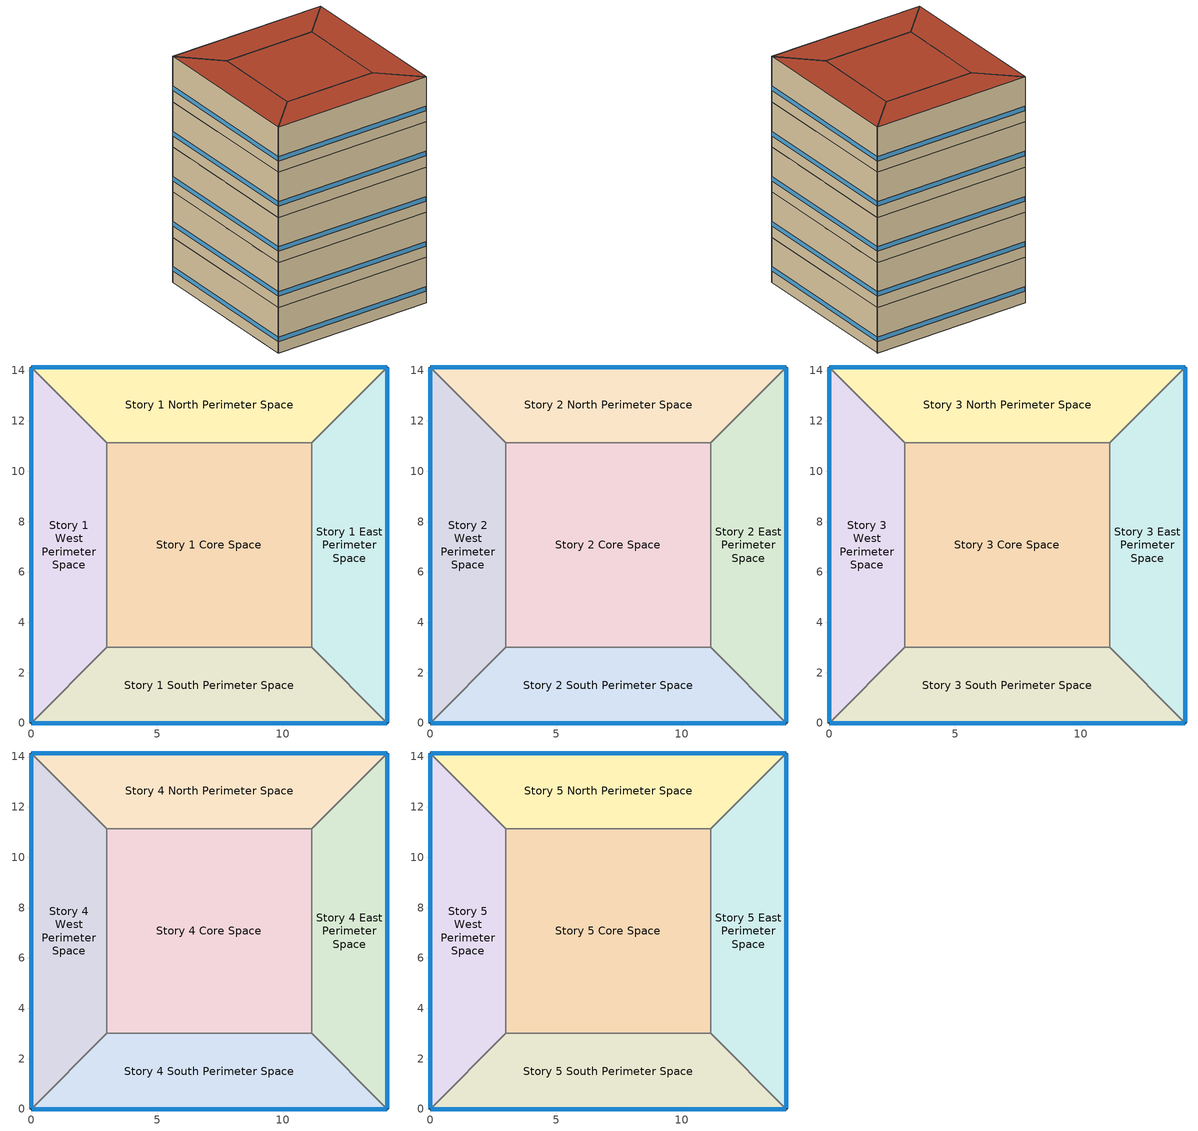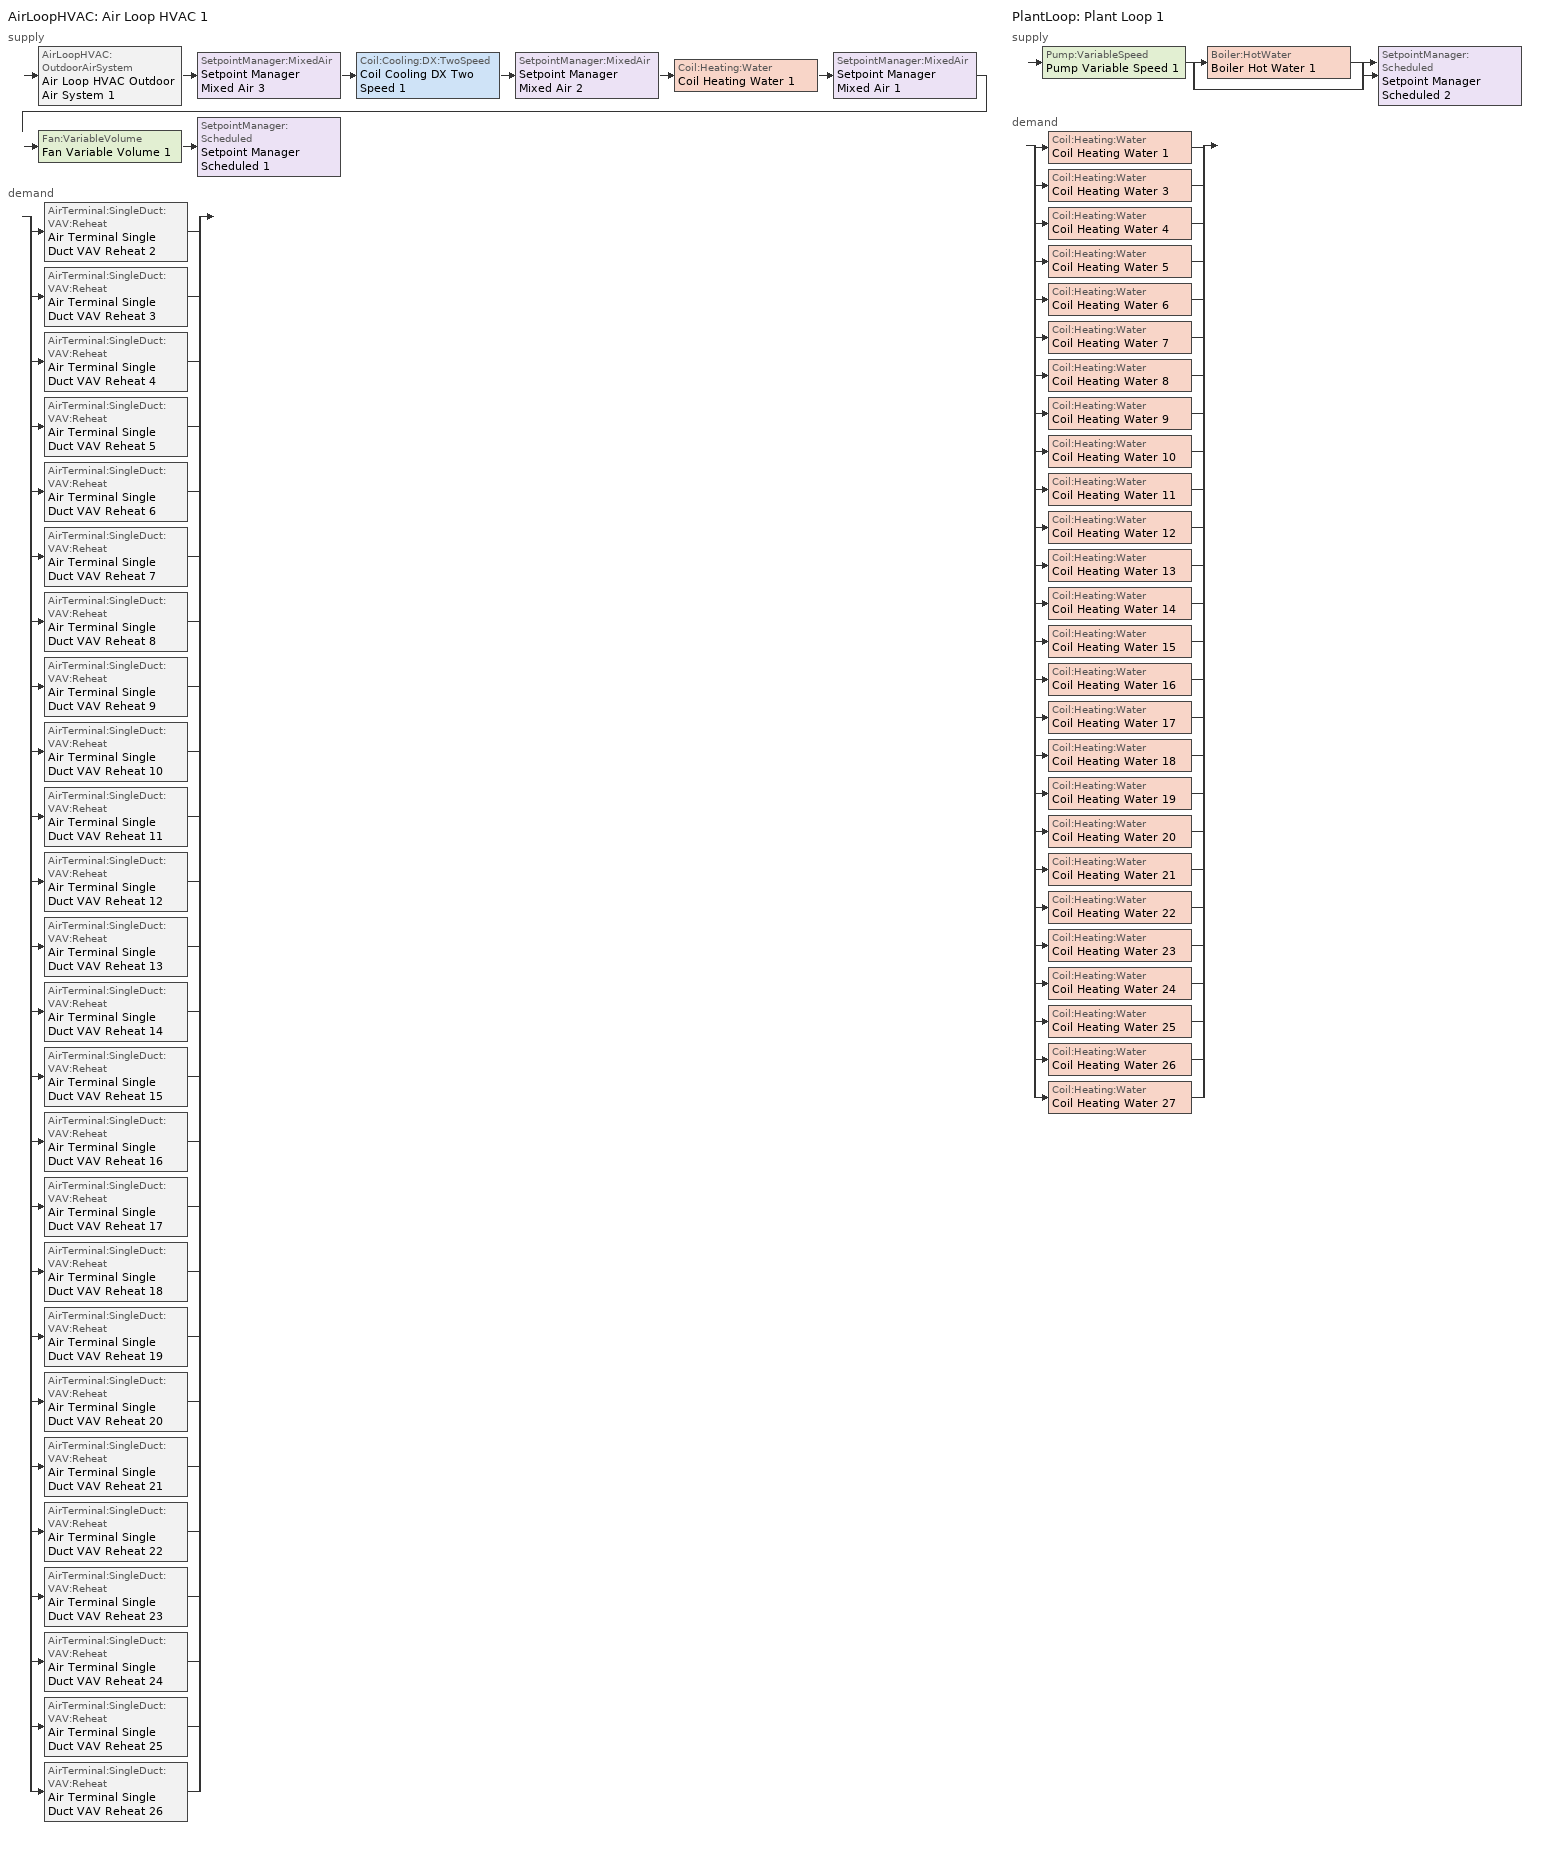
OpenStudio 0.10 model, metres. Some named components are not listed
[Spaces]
Story 1 West Perimeter Space
 floor ground: 0,0 0,14.14 3,11.14 3,3 z0
 wall outside: 0,14.14 0,0 z0:4
 wall to Story 1 North Perimeter Space: 3,11.14 0,14.14 z0:4
 wall to Story 1 Core Space: 3,3 3,11.14 z0:4
 wall to Story 1 South Perimeter Space: 0,0 3,3 z0:4
 window: 0,14.12 0,0.03 z1:1.4
Story 1 North Perimeter Space
 floor ground: 0,14.14 14.14,14.14 11.14,11.14 3,11.14 z0
 wall outside: 14.14,14.14 0,14.14 z0:4
 wall to Story 1 East Perimeter Space: 11.14,11.14 14.14,14.14 z0:4
 wall to Story 1 Core Space: 3,11.14 11.14,11.14 z0:4
 window: 14.12,14.14 0.03,14.14 z1:1.4
Story 1 East Perimeter Space
 floor ground: 14.14,14.14 14.14,0 11.14,3 11.14,11.14 z0
 wall outside: 14.14,0 14.14,14.14 z0:4
 wall to Story 1 South Perimeter Space: 11.14,3 14.14,0 z0:4
 wall to Story 1 Core Space: 11.14,11.14 11.14,3 z0:4
 window: 14.14,0.03 14.14,14.12 z1:1.4
Story 1 South Perimeter Space
 floor ground: 14.14,0 0,0 3,3 11.14,3 z0
 wall outside: 0,0 14.14,0 z0:4
 wall to Story 1 Core Space: 11.14,3 3,3 z0:4
 window: 0.03,0 14.12,0 z1:1.4
Story 1 Core Space
 floor ground: 3,3 3,11.14 11.14,11.14 11.14,3 z0
Story 2 West Perimeter Space
 floor to Story 1 West Perimeter Space: 0,0 0,14.14 3,11.14 3,3 z4
 wall outside: 0,14.14 0,0 z4:8
 wall to Story 2 North Perimeter Space: 3,11.14 0,14.14 z4:8
 wall to Story 2 Core Space: 3,3 3,11.14 z4:8
 wall to Story 2 South Perimeter Space: 0,0 3,3 z4:8
 window: 0,14.12 0,0.03 z5:5.4
Story 2 North Perimeter Space
 floor to Story 1 North Perimeter Space: 0,14.14 14.14,14.14 11.14,11.14 3,11.14 z4
 wall outside: 14.14,14.14 0,14.14 z4:8
 wall to Story 2 East Perimeter Space: 11.14,11.14 14.14,14.14 z4:8
 wall to Story 2 Core Space: 3,11.14 11.14,11.14 z4:8
 window: 14.12,14.14 0.03,14.14 z5:5.4
Story 2 East Perimeter Space
 floor to Story 1 East Perimeter Space: 14.14,14.14 14.14,0 11.14,3 11.14,11.14 z4
 wall outside: 14.14,0 14.14,14.14 z4:8
 wall to Story 2 South Perimeter Space: 11.14,3 14.14,0 z4:8
 wall to Story 2 Core Space: 11.14,11.14 11.14,3 z4:8
 window: 14.14,0.03 14.14,14.12 z5:5.4
Story 2 South Perimeter Space
 floor to Story 1 South Perimeter Space: 14.14,0 0,0 3,3 11.14,3 z4
 wall outside: 0,0 14.14,0 z4:8
 wall to Story 2 Core Space: 11.14,3 3,3 z4:8
 window: 0.03,0 14.12,0 z5:5.4
Story 2 Core Space
 floor to Story 1 Core Space: 3,3 3,11.14 11.14,11.14 11.14,3 z4
Story 3 West Perimeter Space
 floor to Story 2 West Perimeter Space: 0,0 0,14.14 3,11.14 3,3 z8
 wall outside: 0,14.14 0,0 z8:12
 wall to Story 3 North Perimeter Space: 3,11.14 0,14.14 z8:12
 wall to Story 3 Core Space: 3,3 3,11.14 z8:12
 wall to Story 3 South Perimeter Space: 0,0 3,3 z8:12
 window: 0,14.12 0,0.03 z9:9.4
Story 3 North Perimeter Space
 floor to Story 2 North Perimeter Space: 0,14.14 14.14,14.14 11.14,11.14 3,11.14 z8
 wall outside: 14.14,14.14 0,14.14 z8:12
 wall to Story 3 East Perimeter Space: 11.14,11.14 14.14,14.14 z8:12
 wall to Story 3 Core Space: 3,11.14 11.14,11.14 z8:12
 window: 14.12,14.14 0.03,14.14 z9:9.4
Story 3 East Perimeter Space
 floor to Story 2 East Perimeter Space: 14.14,14.14 14.14,0 11.14,3 11.14,11.14 z8
 wall outside: 14.14,0 14.14,14.14 z8:12
 wall to Story 3 South Perimeter Space: 11.14,3 14.14,0 z8:12
 wall to Story 3 Core Space: 11.14,11.14 11.14,3 z8:12
 window: 14.14,0.03 14.14,14.12 z9:9.4
Story 3 South Perimeter Space
 floor to Story 2 South Perimeter Space: 14.14,0 0,0 3,3 11.14,3 z8
 wall outside: 0,0 14.14,0 z8:12
 wall to Story 3 Core Space: 11.14,3 3,3 z8:12
 window: 0.03,0 14.12,0 z9:9.4
Story 3 Core Space
 floor to Story 2 Core Space: 3,3 3,11.14 11.14,11.14 11.14,3 z8
Story 4 West Perimeter Space
 floor to Story 3 West Perimeter Space: 0,0 0,14.14 3,11.14 3,3 z12
 wall outside: 0,14.14 0,0 z12:16
 wall to Story 4 North Perimeter Space: 3,11.14 0,14.14 z12:16
 wall to Story 4 Core Space: 3,3 3,11.14 z12:16
 wall to Story 4 South Perimeter Space: 0,0 3,3 z12:16
 window: 0,14.12 0,0.03 z13:13.4
Story 4 North Perimeter Space
 floor to Story 3 North Perimeter Space: 0,14.14 14.14,14.14 11.14,11.14 3,11.14 z12
 wall outside: 14.14,14.14 0,14.14 z12:16
 wall to Story 4 East Perimeter Space: 11.14,11.14 14.14,14.14 z12:16
 wall to Story 4 Core Space: 3,11.14 11.14,11.14 z12:16
 window: 14.12,14.14 0.03,14.14 z13:13.4
Story 4 East Perimeter Space
 floor to Story 3 East Perimeter Space: 14.14,14.14 14.14,0 11.14,3 11.14,11.14 z12
 wall outside: 14.14,0 14.14,14.14 z12:16
 wall to Story 4 South Perimeter Space: 11.14,3 14.14,0 z12:16
 wall to Story 4 Core Space: 11.14,11.14 11.14,3 z12:16
 window: 14.14,0.03 14.14,14.12 z13:13.4
Story 4 South Perimeter Space
 floor to Story 3 South Perimeter Space: 14.14,0 0,0 3,3 11.14,3 z12
 wall outside: 0,0 14.14,0 z12:16
 wall to Story 4 Core Space: 11.14,3 3,3 z12:16
 window: 0.03,0 14.12,0 z13:13.4
Story 4 Core Space
 floor to Story 3 Core Space: 3,3 3,11.14 11.14,11.14 11.14,3 z12
Story 5 West Perimeter Space
 floor to Story 4 West Perimeter Space: 0,0 0,14.14 3,11.14 3,3 z16
 wall outside: 0,14.14 0,0 z16:20
 wall to Story 5 North Perimeter Space: 3,11.14 0,14.14 z16:20
 wall to Story 5 Core Space: 3,3 3,11.14 z16:20
 wall to Story 5 South Perimeter Space: 0,0 3,3 z16:20
 window: 0,14.12 0,0.03 z17:17.4
 roof outside: 3,3 3,11.14 0,14.14 0,0 z20
Story 5 North Perimeter Space
 floor to Story 4 North Perimeter Space: 0,14.14 14.14,14.14 11.14,11.14 3,11.14 z16
 wall outside: 14.14,14.14 0,14.14 z16:20
 wall to Story 5 East Perimeter Space: 11.14,11.14 14.14,14.14 z16:20
 wall to Story 5 Core Space: 3,11.14 11.14,11.14 z16:20
 window: 14.12,14.14 0.03,14.14 z17:17.4
 roof outside: 3,11.14 11.14,11.14 14.14,14.14 0,14.14 z20
Story 5 East Perimeter Space
 floor to Story 4 East Perimeter Space: 14.14,14.14 14.14,0 11.14,3 11.14,11.14 z16
 wall outside: 14.14,0 14.14,14.14 z16:20
 wall to Story 5 South Perimeter Space: 11.14,3 14.14,0 z16:20
 wall to Story 5 Core Space: 11.14,11.14 11.14,3 z16:20
 window: 14.14,0.03 14.14,14.12 z17:17.4
 roof outside: 11.14,11.14 11.14,3 14.14,0 14.14,14.14 z20
Story 5 South Perimeter Space
 floor to Story 4 South Perimeter Space: 14.14,0 0,0 3,3 11.14,3 z16
 wall outside: 0,0 14.14,0 z16:20
 wall to Story 5 Core Space: 11.14,3 3,3 z16:20
 window: 0.03,0 14.12,0 z17:17.4
 roof outside: 11.14,3 3,3 0,0 14.14,0 z20
Story 5 Core Space
 floor to Story 4 Core Space: 3,3 3,11.14 11.14,11.14 11.14,3 z16
 roof outside: 11.14,3 11.14,11.14 3,11.14 3,3 z20
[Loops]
AirLoopHVAC 'Air Loop HVAC 1'
 supply: AirLoopHVAC:OutdoorAirSystem 'Air Loop HVAC Outdoor Air System 1' > SetpointManager:MixedAir 'Setpoint Manager Mixed Air 3' > Coil:Cooling:DX:TwoSpeed 'Coil Cooling DX Two Speed 1' > SetpointManager:MixedAir 'Setpoint Manager Mixed Air 2' > Coil:Heating:Water 'Coil Heating Water 1' > SetpointManager:MixedAir 'Setpoint Manager Mixed Air 1' > Fan:VariableVolume 'Fan Variable Volume 1' > SetpointManager:Scheduled 'Setpoint Manager Scheduled 1'
 demand: split
  | AirTerminal:SingleDuct:VAV:Reheat 'Air Terminal Single Duct VAV Reheat 2'
  | AirTerminal:SingleDuct:VAV:Reheat 'Air Terminal Single Duct VAV Reheat 3'
  | AirTerminal:SingleDuct:VAV:Reheat 'Air Terminal Single Duct VAV Reheat 4'
  | AirTerminal:SingleDuct:VAV:Reheat 'Air Terminal Single Duct VAV Reheat 5'
  | AirTerminal:SingleDuct:VAV:Reheat 'Air Terminal Single Duct VAV Reheat 6'
  | AirTerminal:SingleDuct:VAV:Reheat 'Air Terminal Single Duct VAV Reheat 7'
  | AirTerminal:SingleDuct:VAV:Reheat 'Air Terminal Single Duct VAV Reheat 8'
  | AirTerminal:SingleDuct:VAV:Reheat 'Air Terminal Single Duct VAV Reheat 9'
  | AirTerminal:SingleDuct:VAV:Reheat 'Air Terminal Single Duct VAV Reheat 10'
  | AirTerminal:SingleDuct:VAV:Reheat 'Air Terminal Single Duct VAV Reheat 11'
  | AirTerminal:SingleDuct:VAV:Reheat 'Air Terminal Single Duct VAV Reheat 12'
  | AirTerminal:SingleDuct:VAV:Reheat 'Air Terminal Single Duct VAV Reheat 13'
  | AirTerminal:SingleDuct:VAV:Reheat 'Air Terminal Single Duct VAV Reheat 14'
  | AirTerminal:SingleDuct:VAV:Reheat 'Air Terminal Single Duct VAV Reheat 15'
  | AirTerminal:SingleDuct:VAV:Reheat 'Air Terminal Single Duct VAV Reheat 16'
  | AirTerminal:SingleDuct:VAV:Reheat 'Air Terminal Single Duct VAV Reheat 17'
  | AirTerminal:SingleDuct:VAV:Reheat 'Air Terminal Single Duct VAV Reheat 18'
  | AirTerminal:SingleDuct:VAV:Reheat 'Air Terminal Single Duct VAV Reheat 19'
  | AirTerminal:SingleDuct:VAV:Reheat 'Air Terminal Single Duct VAV Reheat 20'
  | AirTerminal:SingleDuct:VAV:Reheat 'Air Terminal Single Duct VAV Reheat 21'
  | AirTerminal:SingleDuct:VAV:Reheat 'Air Terminal Single Duct VAV Reheat 22'
  | AirTerminal:SingleDuct:VAV:Reheat 'Air Terminal Single Duct VAV Reheat 23'
  | AirTerminal:SingleDuct:VAV:Reheat 'Air Terminal Single Duct VAV Reheat 24'
  | AirTerminal:SingleDuct:VAV:Reheat 'Air Terminal Single Duct VAV Reheat 25'
  | AirTerminal:SingleDuct:VAV:Reheat 'Air Terminal Single Duct VAV Reheat 26'
PlantLoop 'Plant Loop 1'
 supply: Pump:VariableSpeed 'Pump Variable Speed 1' > split
  | Boiler:HotWater 'Boiler Hot Water 1'
  | bypass
  join > SetpointManager:Scheduled 'Setpoint Manager Scheduled 2'
 demand: split
  | Coil:Heating:Water 'Coil Heating Water 1'
  | Coil:Heating:Water 'Coil Heating Water 3'
  | Coil:Heating:Water 'Coil Heating Water 4'
  | Coil:Heating:Water 'Coil Heating Water 5'
  | Coil:Heating:Water 'Coil Heating Water 6'
  | Coil:Heating:Water 'Coil Heating Water 7'
  | Coil:Heating:Water 'Coil Heating Water 8'
  | Coil:Heating:Water 'Coil Heating Water 9'
  | Coil:Heating:Water 'Coil Heating Water 10'
  | Coil:Heating:Water 'Coil Heating Water 11'
  | Coil:Heating:Water 'Coil Heating Water 12'
  | Coil:Heating:Water 'Coil Heating Water 13'
  | Coil:Heating:Water 'Coil Heating Water 14'
  | Coil:Heating:Water 'Coil Heating Water 15'
  | Coil:Heating:Water 'Coil Heating Water 16'
  | Coil:Heating:Water 'Coil Heating Water 17'
  | Coil:Heating:Water 'Coil Heating Water 18'
  | Coil:Heating:Water 'Coil Heating Water 19'
  | Coil:Heating:Water 'Coil Heating Water 20'
  | Coil:Heating:Water 'Coil Heating Water 21'
  | Coil:Heating:Water 'Coil Heating Water 22'
  | Coil:Heating:Water 'Coil Heating Water 23'
  | Coil:Heating:Water 'Coil Heating Water 24'
  | Coil:Heating:Water 'Coil Heating Water 25'
  | Coil:Heating:Water 'Coil Heating Water 26'
  | Coil:Heating:Water 'Coil Heating Water 27'
[Building]
OS:Building 1: Space Type=ASHRAE_90.1-2004 ClimateZone 1-8 MediumOffice WholeBuilding; Default Construction Set=ASHRAE_189.1-2009_ClimateZone 4-5 (mdoff)_ConstSet
[SizingPeriod:DesignDay] Barometric Pressure {Pa}=101301; Sky Clearness=0; Rain Indicator=0; Snow Indicator=0; Day of Month=21; Daylight Saving Time Indicator=0; Dry-Bulb Temperature Range Modifier Type=DefaultMultipliers
Name | Maximum Dry-Bulb Temperature {C} | Daily Dry-Bulb Temperature Range {deltaC} | Humidity Indicating Conditions at Maximum Dry-Bulb {BasedOnField A3} | Wind Speed {m/s} | Wind Direction {deg} | Month | Day Type | Humidity Indicating Type | Solar Model Indicator | ASHRAE Taub | ASHRAE Taud
Philadelphia International Ap Ann Clg 2% Condns Enth=>MDB | 28.8 | 9.4 | 73000 | 5 | 240 | 7 | SummerDesignDay | Enthalpy | ASHRAETau | 0.55 | 1.776
Philadelphia International Ap Ann Clg .4% Condns DB=>MWB | 34 | 9.4 | 24.1 | 5 | 240 | 7 | SummerDesignDay | Wetbulb | ASHRAETau | 0.55 | 1.776
Philadelphia International Ap Ann Clg 1% Condns Enth=>MDB | 30 | 9.4 | 75800 | 5 | 240 | 7 | SummerDesignDay | Enthalpy | ASHRAETau | 0.55 | 1.776
Philadelphia International Ap Ann Clg 2% Condns DB=>MWB | 31.1 | 9.4 | 22.8 | 5 | 240 | 7 | SummerDesignDay | Wetbulb | ASHRAETau | 0.55 | 1.776
Philadelphia International Ap Ann Clg .4% Condns Enth=>MDB | 31.7 | 9.4 | 79100 | 5 | 240 | 7 | SummerDesignDay | Enthalpy | ASHRAETau | 0.55 | 1.776
Philadelphia International Ap Ann Htg 99% Condns DB | -8.4 | 0 | -8.4 | 5.2 | 290 | 1 | WinterDesignDay | Wetbulb | ASHRAEClearSky
Philadelphia International Ap Ann Hum_n 99% Condns DP=>MCDB | -6.7 | 0 | -18 | 5.2 | 290 | 1 | WinterDesignDay | Dewpoint | ASHRAEClearSky
Philadelphia International Ap Ann Clg .4% Condns DP=>MDB | 28.1 | 9.4 | 24.1 | 5 | 240 | 7 | SummerDesignDay | Dewpoint | ASHRAETau | 0.55 | 1.776
Philadelphia International Ap Ann Htg Wind 99.6% Condns WS=>MCDB | 2.8 | 0 | 2.8 | 12.7 | 290 | 1 | WinterDesignDay | Wetbulb | ASHRAEClearSky
Philadelphia International Ap Ann Htg Wind 99% Condns WS=>MCDB | 1.1 | 0 | 1.1 | 11.6 | 290 | 1 | WinterDesignDay | Wetbulb | ASHRAEClearSky
Philadelphia International Ap Ann Clg 2% Condns WB=>MDB | 28.8 | 9.4 | 24.3 | 5 | 240 | 7 | SummerDesignDay | Wetbulb | ASHRAETau | 0.55 | 1.776
Philadelphia International Ap Ann Htg 99.6% Condns DB | -10.8 | 0 | -10.8 | 5.2 | 290 | 1 | WinterDesignDay | Wetbulb | ASHRAEClearSky
Philadelphia International Ap Ann Clg 1% Condns DP=>MDB | 27.4 | 9.4 | 23.5 | 5 | 240 | 7 | SummerDesignDay | Dewpoint | ASHRAETau | 0.55 | 1.776
Philadelphia International Ap Ann Clg 1% Condns DB=>MWB | 32.6 | 9.4 | 23.6 | 5 | 240 | 7 | SummerDesignDay | Wetbulb | ASHRAETau | 0.55 | 1.776
Philadelphia International Ap Ann Hum_n 99.6% Condns DP=>MCDB | -8.7 | 0 | -20.2 | 5.2 | 290 | 1 | WinterDesignDay | Dewpoint | ASHRAEClearSky
Philadelphia International Ap Ann Clg 2% Condns DP=>MDB | 26.8 | 9.4 | 22.9 | 5 | 240 | 7 | SummerDesignDay | Dewpoint | ASHRAETau | 0.55 | 1.776
Philadelphia International Ap Ann Clg 1% Condns WB=>MDB | 30.2 | 9.4 | 25 | 5 | 240 | 7 | SummerDesignDay | Wetbulb | ASHRAETau | 0.55 | 1.776
Philadelphia International Ap Ann Clg .4% Condns WB=>MDB | 31.4 | 9.4 | 25.7 | 5 | 240 | 7 | SummerDesignDay | Wetbulb | ASHRAETau | 0.55 | 1.776
[Site]
Philadelphia International Ap_PA_USA Design_Conditions: Latitude {deg}=39.87; Longitude {deg}=-75.23; Time Zone {hr}=-5; Elevation {m}=2
[Material]
Name | Roughness | Thickness | Conductivity | Density | Specific Heat | Thermal Absorptance | Solar Absorptance | Visible Absorptance
000_F08 Metal surface | Smooth | 0.0008 | 45.28 | 7824 | 500
000_F16 Acoustic tile | MediumSmooth | 0.0191 | 0.06 | 368 | 590
000_G01a 19mm gypsum board | MediumSmooth | 0.019 | 0.16 | 800 | 1090
000_G05 25mm wood | MediumSmooth | 0.0254 | 0.15 | 608 | 1630
000_I01 25mm insulation board | MediumRough | 0.0254 | 0.03 | 43 | 1210
000_M11 100mm lightweight concrete | MediumRough | 0.1016 | 0.53 | 1280 | 840
1/2IN Gypsum | Smooth | 0.0127 | 0.16 | 784.9 | 830 | 0.9 | 0.92 | 0.92
MAT-CC05 4 HW CONCRETE | Rough | 0.1016 | 1.311 | 2240 | 836.8 | 0.9 | 0.7 | 0.7
Metal Decking | MediumSmooth | 0.0015 | 45.006 | 7680 | 418.4 | 0.9 | 0.7 | 0.3
Roof Insulation [21] | MediumRough | 0.2105 | 0.049 | 265 | 836.8 | 0.9 | 0.7 | 0.7
Roof Membrane | VeryRough | 0.0095 | 0.16 | 1121.29 | 1460 | 0.9 | 0.7 | 0.7
Wall Insulation [39] | MediumRough | 0.1184 | 0.045 | 265 | 836.8 | 0.9 | 0.7 | 0.7
[Material:AirGap]
Name | Thermal Resistance
000_F04 Wall air space resistance | 0.15
000_F05 Ceiling air space resistance | 0.18
[Material:NoMass] Thermal Absorptance=0.9; Solar Absorptance=0.7
Name | Roughness | Thermal Resistance | Visible Absorptance
CP02 CARPET PAD | VeryRough | 0.2165 | 0.8
MAT-SHEATH | Rough | 0.3626 | 0.7
[WindowMaterial:Gas]
000_Air 13mm: Gas Type=Air; Thickness=0.0127
[WindowMaterial:Glazing] Optical Data Type=SpectralAverage; Thickness=0.003; Infrared Transmittance at Normal Incidence=0
Name | Solar Transmittance at Normal Incidence | Front Side Solar Reflectance at Normal Incidence | Back Side Solar Reflectance at Normal Incidence | Visible Transmittance at Normal Incidence | Front Side Visible Reflectance at Normal Incidence | Back Side Visible Reflectance at Normal Incidence | Front Side Infrared Hemispherical Emissivity | Back Side Infrared Hemispherical Emissivity | Conductivity | Dirt Correction Factor for Solar and Visible Transmittance | Solar Diffusing
000_Clear 3mm | 0.837 | 0.075 | 0.075 | 0.898 | 0.081 | 0.081 | 0.84 | 0.84 | 0.9
Theoretical Glass [207] | 0.3311 | 0.6189 | 0.6189 | 0.44 | 0.51 | 0.51 | 0.9 | 0.9 | 0.0133 | 1 | No
[Construction]
000_ExtSlabCarpet_4in_ClimateZone 1-8: MAT-CC05 4 HW CONCRETE, CP02 CARPET PAD
000_Exterior Door: 000_F08 Metal surface, 000_I01 25mm insulation board
000_Exterior Window: 000_Clear 3mm, 000_Air 13mm, 000_Clear 3mm
000_Interior Ceiling: 000_M11 100mm lightweight concrete, 000_F05 Ceiling air space resistance, 000_F16 Acoustic tile
000_Interior Door; 000_Interior Partition: 000_G05 25mm wood
000_Interior Floor: 000_F16 Acoustic tile, 000_F05 Ceiling air space resistance, 000_M11 100mm lightweight concrete
000_Interior Wall: 000_G01a 19mm gypsum board, 000_F04 Wall air space resistance, 000_G01a 19mm gypsum board
000_Interior Window: 000_Clear 3mm
ASHRAE_189.1-2009_ExtRoof_IEAD_ClimateZone 2-5: Roof Membrane, Roof Insulation [21], Metal Decking
ASHRAE_189.1-2009_ExtWall_SteelFrame_ClimateZone 4-8: MAT-SHEATH, Wall Insulation [39], 1/2IN Gypsum
ASHRAE_189.1-2009_ExtWindow_ClimateZone 4-5: Theoretical Glass [207]
[DefaultConstructionSet]
ASHRAE_189.1-2009_ClimateZone 4-5 (mdoff)_ConstSet: Default Exterior Surface Constructions=ASHRAE_189.1-2009_ClimateZone 4-5 (mdoff)_Exterior_DefSurfCons; Default Interior Surface Constructions=000_Interior_DefSurfCons; Default Ground Contact Surface Constructions=000_Ground_DefSurfCons; Default Exterior SubSurface Constructions=ASHRAE_189.1-2009_ClimateZone 4-5 (mdoff)_Exterior_DefSubCons; Default Interior SubSurface Constructions=000_Interior_DefSubCons; Interior Partition Construction=000_Interior Partition
[DefaultSubSurfaceConstructions] Glass Door Construction=000_Exterior Window; Skylight Construction=000_Exterior Window; Tubular Daylight Dome Construction=000_Interior Window; Tubular Daylight Diffuser Construction=000_Interior Window
Name | Fixed Window Construction | Operable Window Construction | Door Construction
000_Interior_DefSubCons | 000_Interior Window | 000_Interior Window | 000_Interior Door
ASHRAE_189.1-2009_ClimateZone 4-5 (mdoff)_Exterior_DefSubCons | ASHRAE_189.1-2009_ExtWindow_ClimateZone 4-5 | ASHRAE_189.1-2009_ExtWindow_ClimateZone 4-5 | 000_Exterior Door
[DefaultSurfaceConstructions]
Name | Floor Construction | Wall Construction | Roof Ceiling Construction
000_Ground_DefSurfCons | 000_ExtSlabCarpet_4in_ClimateZone 1-8 | 000_ExtSlabCarpet_4in_ClimateZone 1-8 | 000_ExtSlabCarpet_4in_ClimateZone 1-8
000_Interior_DefSurfCons | 000_Interior Floor | 000_Interior Wall | 000_Interior Ceiling
ASHRAE_189.1-2009_ClimateZone 4-5 (mdoff)_Exterior_DefSurfCons | 000_ExtSlabCarpet_4in_ClimateZone 1-8 | ASHRAE_189.1-2009_ExtWall_SteelFrame_ClimateZone 4-8 | ASHRAE_189.1-2009_ExtRoof_IEAD_ClimateZone 2-5
[BuildingStory] Nominal Floor to Floor Height {m}=4
Name | Nominal Z Coordinate {m}
Story 1 | 0
Story 2 | 4
Story 3 | 8
Story 4 | 12
Story 5 | 16
[Space]
Name | Building Story | Thermal Zone
Story 1 West Perimeter Space | Story 1 | Thermal Zone 19
Story 1 North Perimeter Space | Story 1 | Thermal Zone 25
Story 1 East Perimeter Space | Story 1 | Thermal Zone 18
Story 1 South Perimeter Space | Story 1 | Thermal Zone 15
Story 1 Core Space | Story 1 | Thermal Zone 22
Story 2 West Perimeter Space | Story 2 | Thermal Zone 23
Story 2 North Perimeter Space | Story 2 | Thermal Zone 17
Story 2 East Perimeter Space | Story 2 | Thermal Zone 3
Story 2 South Perimeter Space | Story 2 | Thermal Zone 2
Story 2 Core Space | Story 2 | Thermal Zone 16
Story 3 West Perimeter Space | Story 3 | Thermal Zone 21
Story 3 North Perimeter Space | Story 3 | Thermal Zone 12
Story 3 East Perimeter Space | Story 3 | Thermal Zone 6
Story 3 South Perimeter Space | Story 3 | Thermal Zone 4
Story 3 Core Space | Story 3 | Thermal Zone 1
Story 4 West Perimeter Space | Story 4 | Thermal Zone 13
Story 4 North Perimeter Space | Story 4 | Thermal Zone 24
Story 4 East Perimeter Space | Story 4 | Thermal Zone 20
Story 4 South Perimeter Space | Story 4 | Thermal Zone 5
Story 4 Core Space | Story 4 | Thermal Zone 11
Story 5 West Perimeter Space | Story 5 | Thermal Zone 9
Story 5 North Perimeter Space | Story 5 | Thermal Zone 8
Story 5 East Perimeter Space | Story 5 | Thermal Zone 10
Story 5 South Perimeter Space | Story 5 | Thermal Zone 7
Story 5 Core Space | Story 5 | Thermal Zone 14
[ThermalZone] Thermostat=Thermostat Setpoint Dual Setpoint 1; Use Ideal Air Loads=No
Thermal Zone 1; Thermal Zone 2; Thermal Zone 3; Thermal Zone 4; Thermal Zone 5; Thermal Zone 6; Thermal Zone 7; Thermal Zone 8; Thermal Zone 9; Thermal Zone 10; Thermal Zone 11; Thermal Zone 12; Thermal Zone 13; Thermal Zone 14; Thermal Zone 15; Thermal Zone 16; Thermal Zone 17; Thermal Zone 18; Thermal Zone 19; Thermal Zone 20; Thermal Zone 21; Thermal Zone 22; Thermal Zone 23; Thermal Zone 24; Thermal Zone 25
[Sizing:Zone] Zone Cooling Design Supply Air Temperature {C}=14; Zone Heating Design Supply Air Temperature {C}=40; Zone Cooling Design Supply Air Humidity Ratio {kg-H2O/kg-air}=0.0085; Zone Heating Design Supply Air Humidity Ratio {kg-H2O/kg-air}=0.008; Cooling Design Air Flow Method=DesignDay; Heating Design Air Flow Method=DesignDay
Thermal Zone 1; Thermal Zone 2; Thermal Zone 3; Thermal Zone 4; Thermal Zone 5; Thermal Zone 6; Thermal Zone 7; Thermal Zone 8; Thermal Zone 9; Thermal Zone 10; Thermal Zone 11; Thermal Zone 12; Thermal Zone 13; Thermal Zone 14; Thermal Zone 15; Thermal Zone 16; Thermal Zone 17; Thermal Zone 18; Thermal Zone 19; Thermal Zone 20; Thermal Zone 21; Thermal Zone 22; Thermal Zone 23; Thermal Zone 24; Thermal Zone 25
[Zone equipment]
Thermal Zone 1: Air Terminal Single Duct VAV Reheat 21
Thermal Zone 2: Air Terminal Single Duct VAV Reheat 10
Thermal Zone 3: Air Terminal Single Duct VAV Reheat 22
Thermal Zone 4: Air Terminal Single Duct VAV Reheat 26
Thermal Zone 5: Air Terminal Single Duct VAV Reheat 8
Thermal Zone 6: Air Terminal Single Duct VAV Reheat 7
Thermal Zone 7: Air Terminal Single Duct VAV Reheat 19
Thermal Zone 8: Air Terminal Single Duct VAV Reheat 9
Thermal Zone 9: Air Terminal Single Duct VAV Reheat 2
Thermal Zone 10: Air Terminal Single Duct VAV Reheat 5
Thermal Zone 11: Air Terminal Single Duct VAV Reheat 4
Thermal Zone 12: Air Terminal Single Duct VAV Reheat 13
Thermal Zone 13: Air Terminal Single Duct VAV Reheat 15
Thermal Zone 14: Air Terminal Single Duct VAV Reheat 23
Thermal Zone 15: Air Terminal Single Duct VAV Reheat 14
Thermal Zone 16: Air Terminal Single Duct VAV Reheat 25
Thermal Zone 17: Air Terminal Single Duct VAV Reheat 16
Thermal Zone 18: Air Terminal Single Duct VAV Reheat 6
Thermal Zone 19: Air Terminal Single Duct VAV Reheat 11
Thermal Zone 20: Air Terminal Single Duct VAV Reheat 3
Thermal Zone 21: Air Terminal Single Duct VAV Reheat 24
Thermal Zone 22: Air Terminal Single Duct VAV Reheat 20
Thermal Zone 23: Air Terminal Single Duct VAV Reheat 12
Thermal Zone 24: Air Terminal Single Duct VAV Reheat 17
Thermal Zone 25: Air Terminal Single Duct VAV Reheat 18
[AirLoopHVAC]
Air Loop HVAC 1: Design Supply Air Flow Rate {m3/s}=AutoSize
[Sizing:System]
Air Loop HVAC 1: Type of Load to Size On=Sensible; Design Outdoor Air Flow Rate {m3/s}=Autosize; Minimum System Air Flow Ratio=0.3; Preheat Design Temperature {C}=7; Preheat Design Humidity Ratio {kg-H2O/kg-Air}=0.008; Precool Design Temperature {C}=12.8; Precool Design Humidity Ratio {kg-H2O/kg-Air}=0.008; Central Cooling Design Supply Air Temperature {C}=12.8; Central Heating Design Supply Air Temperature {C}=12.8; Sizing Option=NonCoincident; 100% Outdoor Air in Cooling=Yes; 100% Outdoor Air in Heating=Yes; Central Cooling Design Supply Air Humidity Ratio {kg-H2O/kg-Air}=0.0085; Central Heating Design Supply Air Humidity Ratio {kg-H2O/kg-Air}=0.008; Cooling Design Air Flow Method=DesignDay; Cooling Design Air Flow Rate {m3/s}=0; Heating Design Air Flow Method=DesignDay; Heating Design Air Flow Rate {m3/s}=0; System Outdoor Air Method=ZoneSum
[Fan:VariableVolume]
Fan Variable Volume 1: Availability Schedule=Always_On; Fan Efficiency=0.5; Pressure Rise {Pa}=500; Maximum Flow Rate {m3/s}=Autosize; Fan Power Minimum Flow Rate Input Method=FixedFlowRate; Fan Power Minimum Flow Fraction=0; Fan Power Minimum Air Flow Rate {m3/s}=0; Motor Efficiency=0.93; Motor In Airstream Fraction=1; Fan Power Coefficient 1=0.0407599; Fan Power Coefficient 2=0.088045; Fan Power Coefficient 3=-0.0729261; Fan Power Coefficient 4=0.94374; Fan Power Coefficient 5=0
[Coil:Heating:Water] Availability Schedule=Always_On
Coil Heating Water 1; Coil Heating Water 3; Coil Heating Water 4; Coil Heating Water 5; Coil Heating Water 6; Coil Heating Water 7; Coil Heating Water 8; Coil Heating Water 9; Coil Heating Water 10; Coil Heating Water 11; Coil Heating Water 12; Coil Heating Water 13; Coil Heating Water 14; Coil Heating Water 15; Coil Heating Water 16; Coil Heating Water 17; Coil Heating Water 18; Coil Heating Water 19; Coil Heating Water 20; Coil Heating Water 21; Coil Heating Water 22; Coil Heating Water 23; Coil Heating Water 24; Coil Heating Water 25; Coil Heating Water 26; Coil Heating Water 27
[Coil:Cooling:DX:TwoSpeed]
Coil Cooling DX Two Speed 1: Availability Schedule=Always_On; Rated High Speed Total Cooling Capacity {W}=Autosize; Rated High Speed Sensible Heat Ratio=Autosize; Rated High Speed COP {W/W}=5.5; Rated High Speed Air Flow Rate {m3/s}=Autosize; Total Cooling Capacity Function of Temperature Curve=Curve Biquadratic 1; Total Cooling Capacity Function of Flow Fraction Curve=Curve Quadratic 1; Energy Input Ratio Function of Temperature Curve=Curve Biquadratic 2; Energy Input Ratio Function of Flow Fraction Curve=Curve Quadratic 2; Part Load Fraction Correlation Curve=Curve Quadratic 3; Rated Low Speed Total Cooling Capacity {W}=Autosize; Rated Low Speed Sensible Heat Ratio=0.69; Rated Low Speed COP {W/W}=6.6; Low Speed Total Cooling Capacity Function of Temperature Curve=Curve Biquadratic 3; Low Speed Energy Input Ratio Function of Temperature Curve=Curve Biquadratic 4; Condenser Type=AirCooled; High Speed Evaporative Condenser Effectiveness=0; High Speed Evaporative Condenser Air Flow Rate {m3/s}=Autosize; High Speed Evaporative Condenser Pump Rated Power Consumption {W}=Autosize; Low Speed Evaporative Condenser Effectiveness=0; Low Speed Evaporative Condenser Air Flow Rate {m3/s}=Autosize; Low Speed Evaporative Condenser Pump Rated Power Consumption {W}=Autosize; Basin Heater Capacity {W/K}=10; Basin Heater Setpoint Temperature {C}=2
[SetpointManager:Scheduled] Control Variable=Temperature
Name | Schedule
Setpoint Manager Scheduled 1 | Deck_Temperature
Setpoint Manager Scheduled 2 | Hot_Water_Temperature
[Controller:OutdoorAir]
Controller Outdoor Air 1: Minimum Outdoor Air Flow Rate {m3/s}=Autosize; Maximum Outdoor Air Flow Rate {m3/s}=Autosize; Economizer Control Type=FixedDryBulb; Economizer Control Action Type=ModulateFlow; Economizer Maximum Limit Dry-Bulb Temperature {C}=30; Economizer Maximum Limit Enthalpy {J/kg}=64000; Economizer Minimum Limit Dry-Bulb Temperature {C}=-100; Lockout Type=NoLockout; Minimum Limit Type=FixedMinimum; High Humidity Control=No; Heat Recovery Bypass Control Type=BypassWhenOAFlowGreaterThanMinimum
[AirLoopHVAC:OutdoorAirSystem]
Air Loop HVAC Outdoor Air System 1: Controller=Controller Outdoor Air 1
[PlantLoop]
Plant Loop 1: Plant Loop Volume {m3}=Autocalculate
[Sizing:Plant]
Plant Loop 1: Loop Type=Heating; Design Loop Exit Temperature {C}=82; Loop Design Temperature Difference {deltaC}=11
[Pump:VariableSpeed]
Pump Variable Speed 1: Pump Control Type=Intermittent
[Boiler:HotWater]
Boiler Hot Water 1: Fuel Type=NaturalGas; Nominal Thermal Efficiency=0.66; Water Outlet Upper Temperature Limit {C}=99; Boiler Flow Mode=ConstantFlow; Parasitic Electric Load {W}=0; Sizing Factor=1
[Controller:WaterCoil]
Controller Water Coil 1: Action=Normal
[AirTerminal:SingleDuct:VAV:Reheat] Availability Schedule=Always_On; Maximum Air Flow Rate {m3/s}=Autocalculate; Zone Minimum Air Flow Input Method=Constant; Constant Minimum Air Flow Fraction=0.3; Fixed Minimum Air Flow Rate {m3/s}=0; Maximum Hot Water or Steam Flow Rate {m3/s}=Autocalculate; Minimum Hot Water or Steam Flow Rate {m3/s}=0; Convergence Tolerance=0.001; Damper Heating Action=Normal; Maximum Flow per Zone Floor Area During Reheat {m3/s-m2}=Autocalculate; Maximum Flow Fraction During Reheat=Autocalculate; Maximum Reheat Air Temperature {C}=35
Name | Reheat Coil
Air Terminal Single Duct VAV Reheat 2 | Coil Heating Water 3
Air Terminal Single Duct VAV Reheat 3 | Coil Heating Water 4
Air Terminal Single Duct VAV Reheat 4 | Coil Heating Water 5
Air Terminal Single Duct VAV Reheat 5 | Coil Heating Water 6
Air Terminal Single Duct VAV Reheat 6 | Coil Heating Water 7
Air Terminal Single Duct VAV Reheat 7 | Coil Heating Water 8
Air Terminal Single Duct VAV Reheat 8 | Coil Heating Water 9
Air Terminal Single Duct VAV Reheat 9 | Coil Heating Water 10
Air Terminal Single Duct VAV Reheat 10 | Coil Heating Water 11
Air Terminal Single Duct VAV Reheat 11 | Coil Heating Water 12
Air Terminal Single Duct VAV Reheat 12 | Coil Heating Water 13
Air Terminal Single Duct VAV Reheat 13 | Coil Heating Water 14
Air Terminal Single Duct VAV Reheat 14 | Coil Heating Water 15
Air Terminal Single Duct VAV Reheat 15 | Coil Heating Water 16
Air Terminal Single Duct VAV Reheat 16 | Coil Heating Water 17
Air Terminal Single Duct VAV Reheat 17 | Coil Heating Water 18
Air Terminal Single Duct VAV Reheat 18 | Coil Heating Water 19
Air Terminal Single Duct VAV Reheat 19 | Coil Heating Water 20
Air Terminal Single Duct VAV Reheat 20 | Coil Heating Water 21
Air Terminal Single Duct VAV Reheat 21 | Coil Heating Water 22
Air Terminal Single Duct VAV Reheat 22 | Coil Heating Water 23
Air Terminal Single Duct VAV Reheat 23 | Coil Heating Water 24
Air Terminal Single Duct VAV Reheat 24 | Coil Heating Water 25
Air Terminal Single Duct VAV Reheat 25 | Coil Heating Water 26
Air Terminal Single Duct VAV Reheat 26 | Coil Heating Water 27
[ThermostatSetpoint:DualSetpoint]
Thermostat Setpoint Dual Setpoint 1: Heating Setpoint Temperature Schedule=Heating Sch; Cooling Setpoint Temperature Schedule=Cooling Sch
[SpaceInfiltration:DesignFlowRate]
ASHRAE_90.1-2004 ClimateZone 1-8 MediumOffice WholeBuilding Infiltration: Space or SpaceType=ASHRAE_90.1-2004 ClimateZone 1-8 MediumOffice WholeBuilding; Design Flow Rate Calculation Method=Flow/ExteriorArea; Flow per Exterior Surface Area {m3/s-m2}=0.00030226
[ElectricEquipment:Definition]
ASHRAE_90.1-2004 ClimateZone 1-8 MediumOffice WholeBuilding Electric Equipment Definition: Design Level Calculation Method=Watts/Area; Watts per Space Floor Area {W/m2}=10.7639
[ElectricEquipment]
ASHRAE_90.1-2004 ClimateZone 1-8 MediumOffice WholeBuilding Electric Equipment: Electric Equipment Definition=ASHRAE_90.1-2004 ClimateZone 1-8 MediumOffice WholeBuilding Electric Equipment Definition; Space or SpaceType=ASHRAE_90.1-2004 ClimateZone 1-8 MediumOffice WholeBuilding
[Lights]
ASHRAE_90.1-2004 ClimateZone 1-8 MediumOffice WholeBuilding Lights: Lights Definition=ASHRAE_90.1-2004 ClimateZone 1-8 MediumOffice WholeBuilding Lights Definition; Space or SpaceType=ASHRAE_90.1-2004 ClimateZone 1-8 MediumOffice WholeBuilding
[People]
ASHRAE_90.1-2004 ClimateZone 1-8 MediumOffice WholeBuilding People: People Definition=ASHRAE_90.1-2004 ClimateZone 1-8 MediumOffice WholeBuilding People Definition; Space or SpaceType=ASHRAE_90.1-2004 ClimateZone 1-8 MediumOffice WholeBuilding
[People:Definition]
ASHRAE_90.1-2004 ClimateZone 1-8 MediumOffice WholeBuilding People Definition: Number of People Calculation Method=People/Area; People per Space Floor Area {person/m2}=0.0538196; Fraction Radiant=0.3
[Lights:Definition]
ASHRAE_90.1-2004 ClimateZone 1-8 MediumOffice WholeBuilding Lights Definition: Design Level Calculation Method=Watts/Area; Watts per Space Floor Area {W/m2}=10.7639
[SpaceType]
ASHRAE_90.1-2004 ClimateZone 1-8 MediumOffice WholeBuilding: Default Schedule Set=ASHRAE_90.1-2004 ClimateZone 1-8 MediumOffice WholeBuilding Schedule Set; Design Specification Outdoor Air Object=ASHRAE_90.1-2004 ClimateZone 1-8 MediumOffice WholeBuilding Ventilation
[DefaultScheduleSet]
ASHRAE_90.1-2004 ClimateZone 1-8 MediumOffice WholeBuilding Schedule Set: Number of People Schedule=Medium Office_Bldg_Occ; People Activity Level Schedule=Medium Office_Activity; Lighting Schedule=Medium Office_Bldg_Light; Electric Equipment Schedule=Medium Office_Bldg_Equip; Infiltration Schedule=Medium Office_Infil_Quarter_On
[DesignSpecification:OutdoorAir]
ASHRAE_90.1-2004 ClimateZone 1-8 MediumOffice WholeBuilding Ventilation: Outdoor Air Method=Sum; Outdoor Air Flow per Person {m3/s-person}=0.00943895
[Schedule:Ruleset]
Name | Default Day Schedule | Summer Design Day Schedule | Winter Design Day Schedule
Always_On | Always_On_Default | Always_On_Summer_Design_Day | Always_On_Winter_Design_Day
Deck_Temperature | Deck_Temperature_Default | Deck_Temperature_Summer_Design_Day | Deck_Temperature_Winter_Design_Day
Hot_Water_Temperature | Hot_Water_Temperature_Default | Hot_Water_Temperature_Summer_Design_Day | Hot_Water_Temperature_Winter_Design_Day
Cooling Sch | Cooling Sch Default
Heating Sch | Heating Sch Default
Medium Office_Bldg_Occ | Medium Office_Bldg_Occ Default Schedule | Medium Office_Bldg_Occ Summer Design Day | Medium Office_Bldg_Occ Winter Design Day
Medium Office_Activity | Medium Office_Activity Default Schedule | Medium Office_Activity Summer Design Day | Medium Office_Activity Winter Design Day
Medium Office_Bldg_Equip | Medium Office_Bldg_Equip Default Schedule | Medium Office_Bldg_Equip Summer Design Day | Medium Office_Bldg_Equip Winter Design Day
Medium Office_Infil_Quarter_On | Medium Office_Infil_Quarter_On Default Schedule | Medium Office_Infil_Quarter_On Summer Design Day | Medium Office_Infil_Quarter_On Winter Design Day
Medium Office_Bldg_Light | Medium Office_Bldg_Light Default Schedule | Medium Office_Bldg_Light Summer Design Day | Medium Office_Bldg_Light Winter Design Day
[Schedule:Day]
Always_On_Default; Always_On_Summer_Design_Day; Always_On_Winter_Design_Day; Medium Office_Bldg_Light Summer Design Day; Medium Office_Bldg_Equip Summer Design Day; Medium Office_Infil_Quarter_On Rule 1 Day Schedule: 24, 0, 1
Deck_Temperature_Default; Deck_Temperature_Summer_Design_Day; Deck_Temperature_Winter_Design_Day: 24, 0, 12.8
Hot_Water_Temperature_Default; Hot_Water_Temperature_Summer_Design_Day; Hot_Water_Temperature_Winter_Design_Day: 24, 0, 67
Cooling Sch Default: 24, 0, 28
Heating Sch Default: 24, 0, 24
Medium Office_Bldg_Light Winter Design Day; Medium Office_Bldg_Occ Winter Design Day; Medium Office_Bldg_Occ Rule 1 Day Schedule; Medium Office_Bldg_Equip Winter Design Day: 24, 0, 0
Medium Office_Infil_Quarter_On Winter Design Day; Medium Office_Infil_Quarter_On Rule 2 Day Schedule: 6, 0, 1, 18, 0, 0.25, 24, 0, 1
Medium Office_Bldg_Equip Default Schedule: 8, 0, 0.4, 12, 0, 0.9, 13, 0, 0.8, 17, 0, 0.9, 18, 0, 0.8, 20, 0, 0.6, 22, 0, 0.5, 24, 0, 0.4
Medium Office_Infil_Quarter_On Default Schedule; Medium Office_Infil_Quarter_On Summer Design Day: 6, 0, 1, 22, 0, 0.25, 24, 0, 1
Medium Office_Bldg_Occ Default Schedule: 6, 0, 0, 7, 0, 0.1, 8, 0, 0.2, 12, 0, 0.95, 13, 0, 0.5, 17, 0, 0.95, 18, 0, 0.7, 20, 0, 0.4, 22, 0, 0.1, 24, 0, 0.05
Medium Office_Bldg_Light Default Schedule: 5, 0, 0.05, 7, 0, 0.1, 8, 0, 0.3, 17, 0, 0.9, 18, 0, 0.7, 20, 0, 0.5, 22, 0, 0.3, 23, 0, 0.1, 24, 0, 0.05
Medium Office_Bldg_Occ Rule 2 Day Schedule: 6, 0, 0, 8, 0, 0.1, 14, 0, 0.5, 17, 0, 0.1, 24, 0, 0
Medium Office_Activity Winter Design Day; Medium Office_Activity Default Schedule; Medium Office_Activity Summer Design Day: 24, 0, 120
Medium Office_Bldg_Occ Summer Design Day: 6, 0, 0, 22, 0, 1, 24, 0, 0.05
Medium Office_Bldg_Equip Rule 1 Day Schedule: 24, 0, 0.3
Medium Office_Bldg_Equip Rule 2 Day Schedule: 6, 0, 0.3, 8, 0, 0.4, 14, 0, 0.5, 17, 0, 0.35, 24, 0, 0.3
Medium Office_Bldg_Light Rule 2 Day Schedule: 6, 0, 0.05, 8, 0, 0.1, 14, 0, 0.5, 17, 0, 0.15, 24, 0, 0.05
Medium Office_Bldg_Light Rule 1 Day Schedule: 24, 0, 0.05
[Curve:Biquadratic]
Name | Coefficient1 Constant | Coefficient2 x | Coefficient3 x**2 | Coefficient4 y | Coefficient5 y**2 | Coefficient6 x*y | Minimum Value of x {BasedOnField A2} | Maximum Value of x {BasedOnField A2} | Minimum Value of y {BasedOnField A3} | Maximum Value of y {BasedOnField A3}
Curve Biquadratic 1 | 0.42415 | 0.04426 | -0.00042 | 0.00333 | -8e-05 | -0.00021 | 17 | 22 | 13 | 46
Curve Biquadratic 2 | 1.23649 | -0.02431 | 0.00057 | -0.01434 | 0.00063 | -0.00038 | 17 | 22 | 13 | 46
Curve Biquadratic 3; Curve Biquadratic 4 | 0 | 0 | 0 | 0 | 0 | 0 | 0 | 1 | 0 | 1
[Curve:Quadratic]
Name | Coefficient1 Constant | Coefficient2 x | Coefficient3 x**2 | Minimum Value of x {BasedOnField A2} | Maximum Value of x {BasedOnField A2}
Curve Quadratic 1 | 0.77136 | 0.34053 | -0.11088 | 0.75918 | 1.13877
Curve Quadratic 2 | 1.2055 | -0.32953 | 0.12308 | 0.75918 | 1.13877
Curve Quadratic 3 | 0.771 | 0.229 | 0 | 0 | 1
[Schedule:Rule] Apply Monday=No; Apply Tuesday=No; Apply Wednesday=No; Apply Thursday=No; Apply Friday=No; Date Specification Type=DateRange; Start Month=1; Start Day=1; End Month=12; End Day=31
Name | Schedule Ruleset | Rule Order | Day Schedule | Apply Sunday | Apply Saturday
Medium Office_Bldg_Light Rule 1 | Medium Office_Bldg_Light | 0 | Medium Office_Bldg_Light Rule 1 Day Schedule | Yes | No
Medium Office_Bldg_Occ Rule 1 | Medium Office_Bldg_Occ | 0 | Medium Office_Bldg_Occ Rule 1 Day Schedule | Yes | No
Medium Office_Bldg_Equip Rule 2 | Medium Office_Bldg_Equip | 1 | Medium Office_Bldg_Equip Rule 2 Day Schedule | No | Yes
Medium Office_Infil_Quarter_On Rule 2 | Medium Office_Infil_Quarter_On | 1 | Medium Office_Infil_Quarter_On Rule 2 Day Schedule | No | Yes
Medium Office_Infil_Quarter_On Rule 1 | Medium Office_Infil_Quarter_On | 0 | Medium Office_Infil_Quarter_On Rule 1 Day Schedule | Yes | No
Medium Office_Bldg_Light Rule 2 | Medium Office_Bldg_Light | 1 | Medium Office_Bldg_Light Rule 2 Day Schedule | No | Yes
Medium Office_Bldg_Occ Rule 2 | Medium Office_Bldg_Occ | 1 | Medium Office_Bldg_Occ Rule 2 Day Schedule | No | Yes
Medium Office_Bldg_Equip Rule 1 | Medium Office_Bldg_Equip | 0 | Medium Office_Bldg_Equip Rule 1 Day Schedule | Yes | No
